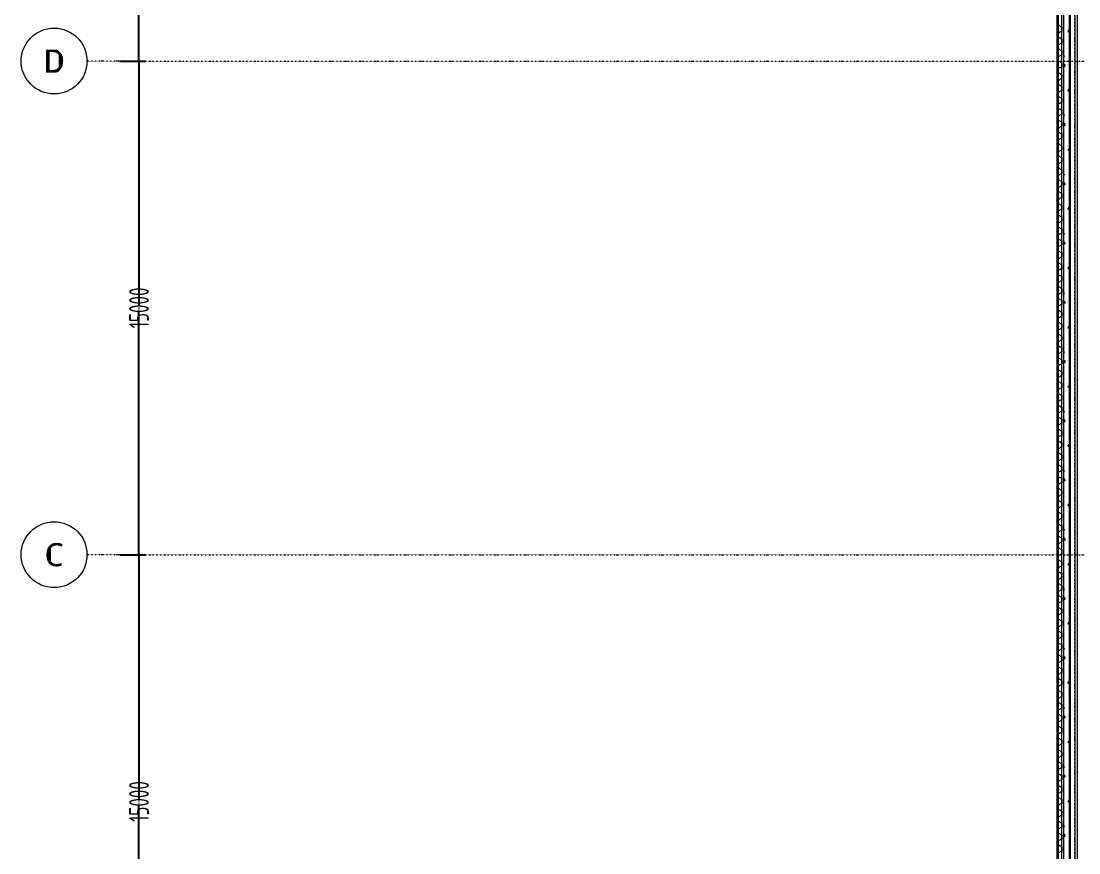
# Model space of a CAD drawing. Extents: x -32000 to 401936, y -48083 to 131250.
# Drawn here: x -32000 to 133, y 20940 to 46212 of the extents above; entities that cross this region are included whole.
import ezdxf
from ezdxf.enums import TextEntityAlignment as Align

# ---------------------------------------------------------------- set-up
doc = ezdxf.new("R2010")
doc.units = 0
doc.header["$LTSCALE"] = 10
for name, pattern in [('H12PL4$0$JJP_三點線', [0.9, 0.3, -0.15, 0, -0.15, 0, -0.15, 0, -0.15]), ('XFM7P40ICA$0$H12PL4$0$JJP_三點線', [0.9, 0.3, -0.15, 0, -0.15, 0, -0.15, 0, -0.15]), ('XFM7P40ICA$0$H12PL4$0$JJP_虛線(退縮線、投影線、地下室範圍、非屬本工程、圖面分區)', [0.45, 0.3, -0.15])]:
    doc.linetypes.add(name, pattern=pattern)
for name, color, linetype in [('H12PL4$0$A-DIM', 252, 'Continuous'), ('H12PL4$0$A-WALL-EX', 252, 'Continuous'), ('H12PL4$0$S-GRID', 252, 'Continuous'), ('H12PL4$0$S-SLAB-SHOW', 252, 'Continuous'), ('XFM7P40ICA$0$H12PL4$0$A-DIM', 252, 'Continuous'), ('XFM7P40ICA$0$H12PL4$0$A-WALL-EX', 252, 'Continuous'), ('XFM7P40ICA$0$H12PL4$0$Hattch', 252, 'Continuous'), ('XFM7P40ICA$0$H12PL4$0$L40_19_SUGATA2', 252, 'Continuous'), ('XFM7P40ICA$0$H12PL4$0$L40_19_SUGATA3', 252, 'Continuous'), ('XFM7P40ICA$0$H12PL4$0$S-GRID', 252, 'Continuous')]:
    doc.layers.add(name, color=color, linetype=linetype)
doc.styles.add('H12PL4$0$dim-txt', font='isocp.shx', dxfattribs={"width": 0.7, "bigfont": 'chineset.shx'})
doc.styles.add('H12PL4$0$Standard', font='', dxfattribs={"width": 0.8})
doc.styles.add('XFM7P40ICA$0$H12PL4$0$dim-txt', font='isocp.shx', dxfattribs={"width": 0.7, "bigfont": 'chineset.shx'})
doc.styles.add('XFM7P40ICA$0$H12PL4$0$Standard', font='isocp.shx', dxfattribs={"bigfont": 'chineset.shx'})
doc.styles.get('H12PL4$0$Standard').set_extended_font_data('Microsoft JhengHei')
doc.dimstyles.new('H12PL4$0$ARCH-dim-200MM', dxfattribs={"dimscale": 200, "dimtxt": 0.3, "dimasz": 0.1, "dimexe": 0.1, "dimexo": 0.1, "dimgap": 0.05, "dimtad": 1, "dimdec": 0, "dimlfac": 10, "dimrnd": 0.5, "dimdsep": 46, "dimtxsty": 'H12PL4$0$dim-txt', "dimblk": 'H12PL4$0$_Dot', "dimcen": 2, "dimclrd": 256, "dimclre": 256, "dimclrt": 256, "dimadec": 0, "dimazin": 0, "dimtfac": 1, "dimtix": 1, "dimtmove": 2, "dimatfit": 3, "dimldrblk": 'H12PL4$0$_OBLIQUE', "dimfxl": 1, "dimtvp": 1, "dimtolj": 1, "dimarcsym": 0})
doc.dimstyles.new('XFM7P40ICA$0$H12PL4$0$ARCH-dim-2000', dxfattribs={"dimscale": 2000, "dimtxt": 0.3, "dimasz": 0.1, "dimexe": 0.1, "dimexo": 0.1, "dimgap": 0.05, "dimtad": 1, "dimdec": 0, "dimrnd": 0.5, "dimdsep": 46, "dimtxsty": 'XFM7P40ICA$0$H12PL4$0$dim-txt', "dimblk": 'XFM7P40ICA$0$H12PL4$0$_Dot', "dimcen": 2, "dimclrd": 256, "dimclre": 256, "dimclrt": 256, "dimadec": 0, "dimazin": 0, "dimtfac": 1, "dimtix": 1, "dimtmove": 2, "dimatfit": 3, "dimldrblk": 'XFM7P40ICA$0$H12PL4$0$_OBLIQUE', "dimfxl": 1, "dimtvp": 1, "dimtolj": 1, "dimarcsym": 0})

# ---------------------------------------------------------------- blocks, each defined once
blk = doc.blocks.new('*D324')
at = {"layer": 'DEFPOINTS', "color": 0, "linetype": 'Continuous', "transparency": 16777216}
for p in [(-29000, 60000), (-29000, 45000), (-28420, 45000)]:
    blk.add_point(p, dxfattribs=at)
at = {"layer": 'XFM7P40ICA$0$H12PL4$0$A-DIM', "linetype": 'Continuous', "lineweight": -2, "transparency": 16777216}
for p, q in [((-28800, 60000), (-28220, 60000)), ((-28420, 59800), (-28420, 53230)), ((-28420, 45200), (-28420, 51770)), ((-28800, 45000), (-28220, 45000))]:
    blk.add_line(p, q, dxfattribs=at)
at = {"layer": 'XFM7P40ICA$0$H12PL4$0$A-DIM', "linetype": 'Continuous', "lineweight": 0, "transparency": 16777216, "insert": (-28420, 52500), "char_height": 600, "attachment_point": 5, "rotation": 90, "style": 'XFM7P40ICA$0$H12PL4$0$dim-txt'}
blk.add_mtext('\\A1;15000', dxfattribs=at)
blk = doc.blocks.new('XFM7P40ICA$0$H12PL4$0$_Dot')
blk = doc.blocks.new('XFM7P40ICA$0$H12PL4$0$_OBLIQUE')
at = {"color": 0, "linetype": 'ByBlock', "lineweight": -2}
blk.add_line((-0.5, -0.5), (0.5, 0.5), dxfattribs=at)
blk = doc.blocks.new('*D325')
at = {"layer": 'DEFPOINTS', "color": 0, "linetype": 'Continuous', "transparency": 16777216}
for p in [(-29000, 45000), (-29000, 30000), (-28420, 30000)]:
    blk.add_point(p, dxfattribs=at)
at = {"layer": 'XFM7P40ICA$0$H12PL4$0$A-DIM', "linetype": 'Continuous', "lineweight": -2, "transparency": 16777216}
for p, q in [((-28800, 45000), (-28220, 45000)), ((-28420, 44800), (-28420, 38230)), ((-28420, 30200), (-28420, 36770)), ((-28800, 30000), (-28220, 30000))]:
    blk.add_line(p, q, dxfattribs=at)
at = {"layer": 'XFM7P40ICA$0$H12PL4$0$A-DIM', "linetype": 'Continuous', "lineweight": 0, "transparency": 16777216, "insert": (-28420, 37500), "char_height": 600, "attachment_point": 5, "rotation": 90, "style": 'XFM7P40ICA$0$H12PL4$0$dim-txt'}
blk.add_mtext('\\A1;15000', dxfattribs=at)
blk = doc.blocks.new('*D326')
at = {"layer": 'DEFPOINTS', "color": 0, "linetype": 'Continuous', "transparency": 16777216}
for p in [(-29000, 30000), (-29000, 15000), (-28420, 15000)]:
    blk.add_point(p, dxfattribs=at)
at = {"layer": 'XFM7P40ICA$0$H12PL4$0$A-DIM', "linetype": 'Continuous', "lineweight": -2, "transparency": 16777216}
for p, q in [((-28800, 30000), (-28220, 30000)), ((-28420, 29800), (-28420, 23230)), ((-28420, 15200), (-28420, 21770)), ((-28800, 15000), (-28220, 15000))]:
    blk.add_line(p, q, dxfattribs=at)
at = {"layer": 'XFM7P40ICA$0$H12PL4$0$A-DIM', "linetype": 'Continuous', "lineweight": 0, "transparency": 16777216, "insert": (-28420, 22500), "char_height": 600, "attachment_point": 5, "rotation": 90, "style": 'XFM7P40ICA$0$H12PL4$0$dim-txt'}
blk.add_mtext('\\A1;15000', dxfattribs=at)
blk = doc.blocks.new('*D515')
at = {"layer": 'DEFPOINTS', "color": 0, "linetype": 'Continuous', "transparency": 16777216}
for p in [(-29000, 60000), (-29000, 45000), (-28420, 45000)]:
    blk.add_point(p, dxfattribs=at)
at = {"layer": 'H12PL4$0$A-DIM', "linetype": 'Continuous', "lineweight": -2, "transparency": 16777216}
for p, q in [((-28980, 60000), (-28400, 60000)), ((-28420, 59980), (-28420, 52588)), ((-28420, 45020), (-28420, 52412)), ((-28980, 45000), (-28400, 45000))]:
    blk.add_line(p, q, dxfattribs=at)
at = {"layer": 'H12PL4$0$A-DIM', "linetype": 'Continuous', "lineweight": 0, "transparency": 16777216, "insert": (-28420, 52500), "char_height": 60, "attachment_point": 5, "rotation": 90, "style": 'H12PL4$0$dim-txt'}
blk.add_mtext('\\A1;150000', dxfattribs=at)
blk = doc.blocks.new('H12PL4$0$_Dot')
blk = doc.blocks.new('H12PL4$0$_OBLIQUE')
at = {"color": 0, "linetype": 'ByBlock', "lineweight": -2}
blk.add_line((-0.5, -0.5), (0.5, 0.5), dxfattribs=at)
blk = doc.blocks.new('*D516')
at = {"layer": 'DEFPOINTS', "color": 0, "linetype": 'Continuous', "transparency": 16777216}
for p in [(-29000, 45000), (-29000, 30000), (-28420, 30000)]:
    blk.add_point(p, dxfattribs=at)
at = {"layer": 'H12PL4$0$A-DIM', "linetype": 'Continuous', "lineweight": -2, "transparency": 16777216}
for p, q in [((-28980, 45000), (-28400, 45000)), ((-28420, 44980), (-28420, 37588)), ((-28420, 30020), (-28420, 37412)), ((-28980, 30000), (-28400, 30000))]:
    blk.add_line(p, q, dxfattribs=at)
at = {"layer": 'H12PL4$0$A-DIM', "linetype": 'Continuous', "lineweight": 0, "transparency": 16777216, "insert": (-28420, 37500), "char_height": 60, "attachment_point": 5, "rotation": 90, "style": 'H12PL4$0$dim-txt'}
blk.add_mtext('\\A1;150000', dxfattribs=at)
blk = doc.blocks.new('*D517')
at = {"layer": 'DEFPOINTS', "color": 0, "linetype": 'Continuous', "transparency": 16777216}
for p in [(-29000, 30000), (-29000, 15000), (-28420, 15000)]:
    blk.add_point(p, dxfattribs=at)
at = {"layer": 'H12PL4$0$A-DIM', "linetype": 'Continuous', "lineweight": -2, "transparency": 16777216}
for p, q in [((-28980, 30000), (-28400, 30000)), ((-28420, 29980), (-28420, 22588)), ((-28420, 15020), (-28420, 22412)), ((-28980, 15000), (-28400, 15000))]:
    blk.add_line(p, q, dxfattribs=at)
at = {"layer": 'H12PL4$0$A-DIM', "linetype": 'Continuous', "lineweight": 0, "transparency": 16777216, "insert": (-28420, 22500), "char_height": 60, "attachment_point": 5, "rotation": 90, "style": 'H12PL4$0$dim-txt'}
blk.add_mtext('\\A1;150000', dxfattribs=at)
blk = doc.blocks.new('XFM7P40ICA$0$H12PL4')
at = {"layer": 'XFM7P40ICA$0$H12PL4$0$A-WALL-EX', "lineweight": 0}
blk.add_line((90, -2300), (90, 82649.8), dxfattribs=at)
at = {"layer": 'XFM7P40ICA$0$H12PL4$0$A-WALL-EX', "linetype": 'XFM7P40ICA$0$H12PL4$0$JJP_虛線(退縮線、投影線、地下室範圍、非屬本工程、圖面分區)', "lineweight": 0, "flags": 128}
for points in [[(-525, 83011), (-525, -2675)], [(-125, -2275), (-125, 82611.4)]]:
    blk.add_lwpolyline(points, dxfattribs=at)
at = {"layer": 'XFM7P40ICA$0$H12PL4$0$A-WALL-EX', "lineweight": 0, "flags": 128}
for points in [[(-500, 83000), (-500, -2650)], [(-380, -2530), (-380, 82880)], [(-330, 82830), (-330, -2480)], [(-150, -2300), (-150, 82650)], [(-150, 82649.8), (-150, -2300)]]:
    blk.add_lwpolyline(points, dxfattribs=at)
at = {"layer": 'XFM7P40ICA$0$H12PL4$0$Hattch', "lineweight": 0}
for p, q in [((-500, 46089.1), (-500, 46212.9)), ((-381.7, 46030), (-500, 46089.1)), ((-498.3, 46211.9), (-498.3, 46090.2)), ((-380, 46031), (-498.3, 46090.2)), ((-381.7, 46030), (-381.7, 45912.1)), ((-380, 46031), (-380, 45911)), ((-308.2, 46157.3), (-308.2, 46157.3)), ((-211.3, 45988.7), (-211.3, 45988.7)), ((-202.1, 45898.1), (-153.9, 45955.5)), ((-200.6, 46045), (-200.6, 46045)), ((-150, 45934.9), (-153.8, 45955.4)), ((-381.7, 45912.1), (-500, 45852.9)), ((-500, 45728.1), (-500, 45851.9)), ((-381.7, 45668.9), (-500, 45728.1)), ((-380, 45911), (-498.3, 45851.9)), ((-498.3, 45850.8), (-498.3, 45729.1)), ((-380, 45670), (-498.3, 45729.1)), ((-381.7, 45668.9), (-381.7, 45551)), ((-380, 45670), (-380, 45550)), ((-320.4, 45824.4), (-320.4, 45824.4)), ((-225.8, 45738.4), (-225.7, 45738.4)), ((-202.1, 45898.1), (-150, 45893.5)), ((-381.7, 45551), (-500, 45491.9)), ((-500, 45367.1), (-500, 45490.8)), ((-381.7, 45307.9), (-500, 45367.1)), ((-380, 45550), (-498.3, 45490.8)), ((-498.3, 45489.8), (-498.3, 45368.1)), ((-380, 45308.9), (-498.3, 45368.1)), ((-381.7, 45307.9), (-381.7, 45190)), ((-380, 45308.9), (-380, 45188.9)), ((-238.5, 45377), (-238.5, 45377)), ((-173, 45319.1), (-173, 45319.1)), ((-381.7, 45190), (-500, 45130.8)), ((-500, 45006), (-500, 45129.8)), ((-381.7, 44946.9), (-500, 45006)), ((-380, 45188.9), (-498.3, 45129.8)), ((-498.3, 45128.7), (-498.3, 45007.1)), ((-380, 44947.9), (-498.3, 45007.1)), ((-330, 45159), (-298.4, 45171.1)), ((-330, 45118.3), (-318.7, 45110.7)), ((-318.7, 45110.6), (-298.4, 45171)), ((-271.3, 45137.5), (-271.3, 45137.5)), ((-381.7, 44828.9), (-500, 44769.8)), ((-500, 44645), (-500, 44768.7)), ((-380, 44827.9), (-498.3, 44768.7)), ((-498.3, 44767.7), (-498.3, 44646)), ((-381.7, 44946.9), (-381.7, 44828.9)), ((-380, 44947.9), (-380, 44827.9)), ((-330, 44863.2), (-292.6, 44907.7)), ((-330, 44849.3), (-281, 44845)), ((-296.1, 44690.2), (-296, 44690.2)), ((-281, 44844.9), (-292.5, 44907.6)), ((-216.7, 44890.3), (-216.7, 44890.3)), ((-170.1, 44785.3), (-170, 44785.3)), ((-381.7, 44585.8), (-500, 44645)), ((-381.7, 44467.9), (-500, 44408.7)), ((-500, 44284), (-500, 44407.7)), ((-380, 44586.9), (-498.3, 44646)), ((-380, 44466.9), (-498.3, 44407.7)), ((-498.3, 44406.7), (-498.3, 44285)), ((-381.7, 44585.8), (-381.7, 44467.9)), ((-380, 44586.9), (-380, 44466.9)), ((-308.2, 44357.3), (-308.2, 44357.3)), ((-381.7, 44224.8), (-500, 44284)), ((-381.7, 44106.9), (-500, 44047.7)), ((-500, 43922.9), (-500, 44046.7)), ((-380, 44225.8), (-498.3, 44285)), ((-380, 44105.8), (-498.3, 44046.7)), ((-498.3, 44045.6), (-498.3, 43924)), ((-381.7, 44224.8), (-381.7, 44106.9)), ((-380, 44225.8), (-380, 44105.8)), ((-320.4, 44024.4), (-320.4, 44024.4)), ((-211.3, 44188.7), (-211.3, 44188.7)), ((-202.1, 44098.1), (-153.9, 44155.5)), ((-202.1, 44098.1), (-150, 44093.5)), ((-200.6, 44245), (-200.6, 44245)), ((-150, 44134.9), (-153.8, 44155.4)), ((-381.7, 43863.8), (-500, 43922.9)), ((-381.7, 43745.8), (-500, 43686.7)), ((-380, 43864.8), (-498.3, 43924)), ((-380, 43744.8), (-498.3, 43685.6)), ((-381.7, 43863.8), (-381.7, 43745.8)), ((-380, 43864.8), (-380, 43744.8)), ((-225.8, 43938.4), (-225.7, 43938.4)), ((-500, 43561.9), (-500, 43685.6)), ((-381.7, 43502.7), (-500, 43561.9)), ((-381.7, 43384.8), (-500, 43325.6)), ((-498.3, 43684.6), (-498.3, 43562.9)), ((-380, 43503.8), (-498.3, 43562.9)), ((-380, 43383.8), (-498.3, 43324.6)), ((-381.7, 43502.7), (-381.7, 43384.8)), ((-380, 43503.8), (-380, 43383.8)), ((-238.5, 43577), (-238.5, 43577)), ((-173, 43519.1), (-173, 43519.1)), ((-500, 43200.8), (-500, 43324.6)), ((-381.7, 43141.7), (-500, 43200.8)), ((-498.3, 43323.6), (-498.3, 43201.9)), ((-380, 43142.7), (-498.3, 43201.9)), ((-381.7, 43141.7), (-381.7, 43023.8)), ((-380, 43142.7), (-380, 43022.7)), ((-330, 43359), (-298.4, 43371.1)), ((-330, 43318.3), (-318.7, 43310.7)), ((-330, 43063.2), (-292.6, 43107.7)), ((-318.7, 43310.6), (-298.4, 43371)), ((-281, 43044.9), (-292.5, 43107.6)), ((-271.3, 43337.5), (-271.3, 43337.5)), ((-216.7, 43090.3), (-216.7, 43090.3)), ((-381.7, 43023.8), (-500, 42964.6)), ((-500, 42839.8), (-500, 42963.6)), ((-381.7, 42780.6), (-500, 42839.8)), ((-380, 43022.7), (-498.3, 42963.6)), ((-498.3, 42962.5), (-498.3, 42840.8)), ((-380, 42781.7), (-498.3, 42840.8)), ((-381.7, 42780.6), (-381.7, 42662.7)), ((-380, 42781.7), (-380, 42661.7)), ((-330, 43049.3), (-281, 43045)), ((-296.1, 42890.2), (-296, 42890.2)), ((-170.1, 42985.3), (-170, 42985.3)), ((-381.7, 42662.7), (-500, 42603.6)), ((-500, 42478.8), (-500, 42602.5)), ((-381.7, 42419.6), (-500, 42478.8)), ((-380, 42661.7), (-498.3, 42602.5)), ((-498.3, 42601.5), (-498.3, 42479.8)), ((-380, 42420.6), (-498.3, 42479.8)), ((-381.7, 42419.6), (-381.7, 42301.7)), ((-380, 42420.6), (-380, 42300.6)), ((-308.2, 42557.3), (-308.2, 42557.3)), ((-200.6, 42445), (-200.6, 42445)), ((-381.7, 42301.7), (-500, 42242.5)), ((-500, 42117.7), (-500, 42241.5)), ((-381.7, 42058.6), (-500, 42117.7)), ((-380, 42300.6), (-498.3, 42241.5)), ((-498.3, 42240.4), (-498.3, 42118.8)), ((-380, 42059.6), (-498.3, 42118.8)), ((-320.4, 42224.4), (-320.4, 42224.4)), ((-225.8, 42138.4), (-225.7, 42138.4)), ((-211.3, 42388.7), (-211.3, 42388.7)), ((-202.1, 42298.1), (-153.9, 42355.5)), ((-202.1, 42298.1), (-150, 42293.5)), ((-150, 42334.9), (-153.8, 42355.4)), ((-381.7, 41940.6), (-500, 41881.5)), ((-500, 41756.7), (-500, 41880.4)), ((-380, 41939.6), (-498.3, 41880.4)), ((-498.3, 41879.4), (-498.3, 41757.7)), ((-381.7, 42058.6), (-381.7, 41940.6)), ((-380, 42059.6), (-380, 41939.6)), ((-238.5, 41777), (-238.5, 41777)), ((-381.7, 41697.5), (-500, 41756.7)), ((-381.7, 41579.6), (-500, 41520.4)), ((-500, 41395.6), (-500, 41519.4)), ((-380, 41698.6), (-498.3, 41757.7)), ((-380, 41578.6), (-498.3, 41519.4)), ((-498.3, 41518.4), (-498.3, 41396.7)), ((-381.7, 41697.5), (-381.7, 41579.6)), ((-380, 41698.6), (-380, 41578.6)), ((-330, 41559), (-298.4, 41571.1)), ((-330, 41518.3), (-318.7, 41510.7)), ((-318.7, 41510.6), (-298.4, 41571)), ((-271.3, 41537.5), (-271.3, 41537.5)), ((-173, 41719.1), (-173, 41719.1)), ((-381.7, 41336.5), (-500, 41395.6)), ((-381.7, 41218.6), (-500, 41159.4)), ((-500, 41034.6), (-500, 41158.4)), ((-380, 41337.5), (-498.3, 41396.7)), ((-380, 41217.5), (-498.3, 41158.4)), ((-498.3, 41157.3), (-498.3, 41035.6)), ((-381.7, 41336.5), (-381.7, 41218.6)), ((-380, 41337.5), (-380, 41217.5)), ((-330, 41263.2), (-292.6, 41307.7)), ((-330, 41249.3), (-281, 41245)), ((-281, 41244.9), (-292.5, 41307.6)), ((-216.7, 41290.3), (-216.7, 41290.3)), ((-170.1, 41185.3), (-170, 41185.3)), ((-381.7, 40975.4), (-500, 41034.6)), ((-381.7, 40857.5), (-500, 40798.4)), ((-380, 40976.5), (-498.3, 41035.6)), ((-380, 40856.5), (-498.3, 40797.3)), ((-381.7, 40975.4), (-381.7, 40857.5)), ((-380, 40976.5), (-380, 40856.5)), ((-296.1, 41090.2), (-296, 41090.2)), ((-500, 40673.6), (-500, 40797.3)), ((-381.7, 40614.4), (-500, 40673.6)), ((-381.7, 40496.5), (-500, 40437.3)), ((-498.3, 40796.3), (-498.3, 40674.6)), ((-380, 40615.4), (-498.3, 40674.6)), ((-380, 40495.4), (-498.3, 40436.3)), ((-381.7, 40614.4), (-381.7, 40496.5)), ((-380, 40615.4), (-380, 40495.4)), ((-308.2, 40757.3), (-308.2, 40757.3)), ((-211.3, 40588.7), (-211.3, 40588.7)), ((-202.1, 40498.1), (-153.9, 40555.5)), ((-202.1, 40498.1), (-150, 40493.5)), ((-200.6, 40645), (-200.6, 40645)), ((-150, 40534.9), (-153.8, 40555.4)), ((-500, 40312.5), (-500, 40436.3)), ((-381.7, 40253.4), (-500, 40312.5)), ((-498.3, 40435.3), (-498.3, 40313.6)), ((-380, 40254.4), (-498.3, 40313.6)), ((-381.7, 40253.4), (-381.7, 40135.4)), ((-380, 40254.4), (-380, 40134.4)), ((-320.4, 40424.4), (-320.4, 40424.4)), ((-225.8, 40338.4), (-225.7, 40338.4)), ((-381.7, 40135.4), (-500, 40076.3)), ((-500, 39951.5), (-500, 40075.3)), ((-381.7, 39892.3), (-500, 39951.5)), ((-380, 40134.4), (-498.3, 40075.3)), ((-498.3, 40074.2), (-498.3, 39952.5)), ((-380, 39893.4), (-498.3, 39952.5)), ((-381.7, 39892.3), (-381.7, 39774.4)), ((-380, 39893.4), (-380, 39773.4)), ((-238.5, 39977), (-238.5, 39977)), ((-173, 39919.1), (-173, 39919.1)), ((-381.7, 39774.4), (-500, 39715.3)), ((-500, 39590.5), (-500, 39714.2)), ((-381.7, 39531.3), (-500, 39590.5)), ((-380, 39773.4), (-498.3, 39714.2)), ((-498.3, 39713.2), (-498.3, 39591.5)), ((-380, 39532.3), (-498.3, 39591.5)), ((-381.7, 39531.3), (-381.7, 39413.4)), ((-380, 39532.3), (-380, 39412.3)), ((-330, 39759), (-298.4, 39771.1)), ((-330, 39718.3), (-318.7, 39710.7)), ((-318.7, 39710.6), (-298.4, 39771)), ((-271.3, 39737.5), (-271.3, 39737.5)), ((-381.7, 39413.4), (-500, 39354.2)), ((-500, 39229.4), (-500, 39353.2)), ((-381.7, 39170.3), (-500, 39229.4)), ((-380, 39412.3), (-498.3, 39353.2)), ((-498.3, 39352.1), (-498.3, 39230.5)), ((-380, 39171.3), (-498.3, 39230.5)), ((-330, 39463.2), (-292.6, 39507.7)), ((-330, 39449.3), (-281, 39445)), ((-296.1, 39290.2), (-296, 39290.2)), ((-281, 39444.9), (-292.5, 39507.6)), ((-216.7, 39490.3), (-216.7, 39490.3)), ((-170.1, 39385.3), (-170, 39385.3)), ((-381.7, 39052.3), (-500, 38993.2)), ((-500, 38868.4), (-500, 38992.1)), ((-380, 39051.3), (-498.3, 38992.1)), ((-498.3, 38991.1), (-498.3, 38869.4)), ((-381.7, 39170.3), (-381.7, 39052.3)), ((-380, 39171.3), (-380, 39051.3)), ((-308.2, 38957.3), (-308.2, 38957.3)), ((-381.7, 38809.2), (-500, 38868.4)), ((-381.7, 38691.3), (-500, 38632.1)), ((-500, 38507.3), (-500, 38631.1)), ((-380, 38810.3), (-498.3, 38869.4)), ((-380, 38690.3), (-498.3, 38631.1)), ((-498.3, 38630.1), (-498.3, 38508.4)), ((-381.7, 38809.2), (-381.7, 38691.3)), ((-380, 38810.3), (-380, 38690.3)), ((-320.4, 38624.4), (-320.4, 38624.4)), ((-211.3, 38788.7), (-211.3, 38788.7)), ((-202.1, 38698.1), (-153.9, 38755.5)), ((-202.1, 38698.1), (-150, 38693.5)), ((-200.6, 38845), (-200.6, 38845)), ((-150, 38734.9), (-153.8, 38755.4)), ((-381.7, 38448.2), (-500, 38507.3)), ((-381.7, 38330.3), (-500, 38271.1)), ((-500, 38146.3), (-500, 38270.1)), ((-380, 38449.2), (-498.3, 38508.4)), ((-380, 38329.2), (-498.3, 38270.1)), ((-498.3, 38269), (-498.3, 38147.3)), ((-381.7, 38448.2), (-381.7, 38330.3)), ((-380, 38449.2), (-380, 38329.2)), ((-225.8, 38538.4), (-225.7, 38538.4)), ((-381.7, 38087.1), (-500, 38146.3)), ((-381.7, 37969.2), (-500, 37910.1)), ((-380, 38088.2), (-498.3, 38147.3)), ((-380, 37968.2), (-498.3, 37909)), ((-381.7, 38087.1), (-381.7, 37969.2)), ((-380, 38088.2), (-380, 37968.2)), ((-330, 37959), (-298.4, 37971.1)), ((-330, 37918.3), (-318.7, 37910.7)), ((-318.7, 37910.6), (-298.4, 37971)), ((-271.3, 37937.5), (-271.3, 37937.5)), ((-238.5, 38177), (-238.5, 38177)), ((-173, 38119.1), (-173, 38119.1)), ((-500, 37785.3), (-500, 37909)), ((-381.7, 37726.1), (-500, 37785.3)), ((-381.7, 37608.2), (-500, 37549)), ((-498.3, 37908), (-498.3, 37786.3)), ((-380, 37727.1), (-498.3, 37786.3)), ((-380, 37607.1), (-498.3, 37548)), ((-381.7, 37726.1), (-381.7, 37608.2)), ((-380, 37727.1), (-380, 37607.1)), ((-330, 37663.2), (-292.6, 37707.7)), ((-330, 37649.3), (-281, 37645)), ((-281, 37644.9), (-292.5, 37707.6)), ((-216.7, 37690.3), (-216.7, 37690.3)), ((-500, 37424.2), (-500, 37548)), ((-381.7, 37365.1), (-500, 37424.2)), ((-498.3, 37546.9), (-498.3, 37425.3)), ((-380, 37366.1), (-498.3, 37425.3)), ((-381.7, 37365.1), (-381.7, 37247.1)), ((-380, 37366.1), (-380, 37246.1)), ((-296.1, 37490.2), (-296, 37490.2)), ((-170.1, 37585.3), (-170, 37585.3)), ((-381.7, 37247.1), (-500, 37188)), ((-500, 37063.2), (-500, 37186.9)), ((-381.7, 37004), (-500, 37063.2)), ((-380, 37246.1), (-498.3, 37186.9)), ((-498.3, 37185.9), (-498.3, 37064.2)), ((-380, 37005.1), (-498.3, 37064.2)), ((-381.7, 37004), (-381.7, 36886.1)), ((-380, 37005.1), (-380, 36885.1)), ((-308.2, 37157.3), (-308.2, 37157.3)), ((-211.3, 36988.7), (-211.3, 36988.7)), ((-202.1, 36898.1), (-153.9, 36955.5)), ((-200.6, 37045), (-200.6, 37045)), ((-150, 36934.9), (-153.8, 36955.4)), ((-381.7, 36886.1), (-500, 36826.9)), ((-500, 36702.1), (-500, 36825.9)), ((-381.7, 36643), (-500, 36702.1)), ((-380, 36885.1), (-498.3, 36825.9)), ((-498.3, 36824.9), (-498.3, 36703.2)), ((-380, 36644), (-498.3, 36703.2)), ((-381.7, 36643), (-381.7, 36525.1)), ((-380, 36644), (-380, 36524)), ((-320.4, 36824.4), (-320.4, 36824.4)), ((-225.8, 36738.4), (-225.7, 36738.4)), ((-202.1, 36898.1), (-150, 36893.5)), ((-381.7, 36525.1), (-500, 36465.9)), ((-500, 36341.1), (-500, 36464.9)), ((-381.7, 36282), (-500, 36341.1)), ((-380, 36524), (-498.3, 36464.9)), ((-498.3, 36463.8), (-498.3, 36342.1)), ((-380, 36283), (-498.3, 36342.1)), ((-238.5, 36377), (-238.5, 36377)), ((-173, 36319.1), (-173, 36319.1)), ((-381.7, 36164), (-500, 36104.9)), ((-500, 35980.1), (-500, 36103.8)), ((-380, 36163), (-498.3, 36103.8)), ((-498.3, 36102.8), (-498.3, 35981.1)), ((-381.7, 36282), (-381.7, 36164)), ((-380, 36283), (-380, 36163)), ((-330, 36159), (-298.4, 36171.1)), ((-330, 36118.3), (-318.7, 36110.7)), ((-318.7, 36110.6), (-298.4, 36171)), ((-271.3, 36137.5), (-271.3, 36137.5)), ((-381.7, 35920.9), (-500, 35980.1)), ((-381.7, 35803), (-500, 35743.8)), ((-500, 35619), (-500, 35742.8)), ((-380, 35922), (-498.3, 35981.1)), ((-380, 35802), (-498.3, 35742.8)), ((-498.3, 35741.8), (-498.3, 35620.1)), ((-381.7, 35920.9), (-381.7, 35803)), ((-380, 35922), (-380, 35802)), ((-330, 35863.2), (-292.6, 35907.7)), ((-330, 35849.3), (-281, 35845)), ((-296.1, 35690.2), (-296, 35690.2)), ((-281, 35844.9), (-292.5, 35907.6)), ((-216.7, 35890.3), (-216.7, 35890.3)), ((-170.1, 35785.3), (-170, 35785.3)), ((-381.7, 35559.9), (-500, 35619)), ((-381.7, 35442), (-500, 35382.8)), ((-500, 35258), (-500, 35381.8)), ((-380, 35560.9), (-498.3, 35620.1)), ((-380, 35440.9), (-498.3, 35381.8)), ((-498.3, 35380.7), (-498.3, 35259)), ((-381.7, 35559.9), (-381.7, 35442)), ((-380, 35560.9), (-380, 35440.9)), ((-308.2, 35357.3), (-308.2, 35357.3)), ((-381.7, 35198.8), (-500, 35258)), ((-381.7, 35080.9), (-500, 35021.8)), ((-380, 35199.9), (-498.3, 35259)), ((-380, 35079.9), (-498.3, 35020.7)), ((-381.7, 35198.8), (-381.7, 35080.9)), ((-380, 35199.9), (-380, 35079.9)), ((-211.3, 35188.7), (-211.3, 35188.7)), ((-202.1, 35098.1), (-153.9, 35155.5)), ((-202.1, 35098.1), (-150, 35093.5)), ((-200.6, 35245), (-200.6, 35245)), ((-150, 35134.9), (-153.8, 35155.4)), ((-500, 34897), (-500, 35020.7)), ((-381.7, 34837.8), (-500, 34897)), ((-381.7, 34719.9), (-500, 34660.7)), ((-498.3, 35019.7), (-498.3, 34898)), ((-380, 34838.8), (-498.3, 34898)), ((-380, 34718.8), (-498.3, 34659.7)), ((-381.7, 34837.8), (-381.7, 34719.9)), ((-380, 34838.8), (-380, 34718.8)), ((-320.4, 35024.4), (-320.4, 35024.4)), ((-225.8, 34938.4), (-225.7, 34938.4)), ((-500, 34535.9), (-500, 34659.7)), ((-381.7, 34476.8), (-500, 34535.9)), ((-498.3, 34658.6), (-498.3, 34537)), ((-380, 34477.8), (-498.3, 34537)), ((-381.7, 34476.8), (-381.7, 34358.8)), ((-380, 34477.8), (-380, 34357.8)), ((-238.5, 34577), (-238.5, 34577)), ((-173, 34519.1), (-173, 34519.1)), ((-381.7, 34358.8), (-500, 34299.7)), ((-500, 34174.9), (-500, 34298.6)), ((-381.7, 34115.7), (-500, 34174.9)), ((-380, 34357.8), (-498.3, 34298.6)), ((-498.3, 34297.6), (-498.3, 34175.9)), ((-380, 34116.8), (-498.3, 34175.9)), ((-381.7, 34115.7), (-381.7, 33997.8)), ((-380, 34116.8), (-380, 33996.8)), ((-330, 34359), (-298.4, 34371.1)), ((-330, 34318.3), (-318.7, 34310.7)), ((-330, 34063.2), (-292.6, 34107.7)), ((-318.7, 34310.6), (-298.4, 34371)), ((-281, 34044.9), (-292.5, 34107.6)), ((-271.3, 34337.5), (-271.3, 34337.5)), ((-216.7, 34090.3), (-216.7, 34090.3)), ((-381.7, 33997.8), (-500, 33938.6)), ((-500, 33813.8), (-500, 33937.6)), ((-381.7, 33754.7), (-500, 33813.8)), ((-380, 33996.8), (-498.3, 33937.6)), ((-498.3, 33936.6), (-498.3, 33814.9)), ((-380, 33755.7), (-498.3, 33814.9)), ((-381.7, 33754.7), (-381.7, 33636.8)), ((-380, 33755.7), (-380, 33635.7)), ((-330, 34049.3), (-281, 34045)), ((-296.1, 33890.2), (-296, 33890.2)), ((-170.1, 33985.3), (-170, 33985.3)), ((-381.7, 33636.8), (-500, 33577.6)), ((-500, 33452.8), (-500, 33576.6)), ((-381.7, 33393.6), (-500, 33452.8)), ((-380, 33635.7), (-498.3, 33576.6)), ((-498.3, 33575.5), (-498.3, 33453.8)), ((-380, 33394.7), (-498.3, 33453.8)), ((-308.2, 33557.3), (-308.2, 33557.3)), ((-200.6, 33445), (-200.6, 33445)), ((-381.7, 33275.7), (-500, 33216.6)), ((-500, 33091.8), (-500, 33215.5)), ((-380, 33274.7), (-498.3, 33215.5)), ((-498.3, 33214.5), (-498.3, 33092.8)), ((-381.7, 33393.6), (-381.7, 33275.7)), ((-380, 33394.7), (-380, 33274.7)), ((-320.4, 33224.4), (-320.4, 33224.4)), ((-225.8, 33138.4), (-225.7, 33138.4)), ((-211.3, 33388.7), (-211.3, 33388.7)), ((-202.1, 33298.1), (-153.9, 33355.5)), ((-202.1, 33298.1), (-150, 33293.5)), ((-150, 33334.9), (-153.8, 33355.4)), ((-381.7, 33032.6), (-500, 33091.8)), ((-381.7, 32914.7), (-500, 32855.5)), ((-500, 32730.7), (-500, 32854.5)), ((-380, 33033.6), (-498.3, 33092.8)), ((-380, 32913.6), (-498.3, 32854.5)), ((-498.3, 32853.4), (-498.3, 32731.8)), ((-381.7, 33032.6), (-381.7, 32914.7)), ((-380, 33033.6), (-380, 32913.6)), ((-238.5, 32777), (-238.5, 32777)), ((-381.7, 32671.6), (-500, 32730.7)), ((-381.7, 32553.6), (-500, 32494.5)), ((-500, 32369.7), (-500, 32493.4)), ((-380, 32672.6), (-498.3, 32731.8)), ((-380, 32552.6), (-498.3, 32493.4)), ((-498.3, 32492.4), (-498.3, 32370.7)), ((-381.7, 32671.6), (-381.7, 32553.6)), ((-380, 32672.6), (-380, 32552.6)), ((-330, 32559), (-298.4, 32571.1)), ((-330, 32518.3), (-318.7, 32510.7)), ((-318.7, 32510.6), (-298.4, 32571)), ((-271.3, 32537.5), (-271.3, 32537.5)), ((-173, 32719.1), (-173, 32719.1)), ((-381.7, 32310.5), (-500, 32369.7)), ((-381.7, 32192.6), (-500, 32133.4)), ((-380, 32311.6), (-498.3, 32370.7)), ((-380, 32191.6), (-498.3, 32132.4)), ((-381.7, 32310.5), (-381.7, 32192.6)), ((-380, 32311.6), (-380, 32191.6)), ((-330, 32263.2), (-292.6, 32307.7)), ((-330, 32249.3), (-281, 32245)), ((-281, 32244.9), (-292.5, 32307.6)), ((-216.7, 32290.3), (-216.7, 32290.3)), ((-170.1, 32185.3), (-170, 32185.3)), ((-500, 32008.7), (-500, 32132.4)), ((-381.7, 31949.5), (-500, 32008.7)), ((-381.7, 31831.6), (-500, 31772.4)), ((-498.3, 32131.4), (-498.3, 32009.7)), ((-380, 31950.5), (-498.3, 32009.7)), ((-380, 31830.5), (-498.3, 31771.4)), ((-381.7, 31949.5), (-381.7, 31831.6)), ((-380, 31950.5), (-380, 31830.5)), ((-296.1, 32090.2), (-296, 32090.2)), ((-500, 31647.6), (-500, 31771.4)), ((-381.7, 31588.5), (-500, 31647.6)), ((-498.3, 31770.3), (-498.3, 31648.7)), ((-380, 31589.5), (-498.3, 31648.7)), ((-381.7, 31588.5), (-381.7, 31470.5)), ((-380, 31589.5), (-380, 31469.5)), ((-308.2, 31757.3), (-308.2, 31757.3)), ((-211.3, 31588.7), (-211.3, 31588.7)), ((-202.1, 31498.1), (-153.9, 31555.5)), ((-202.1, 31498.1), (-150, 31493.5)), ((-200.6, 31645), (-200.6, 31645)), ((-150, 31534.9), (-153.8, 31555.4)), ((-381.7, 31470.5), (-500, 31411.4)), ((-500, 31286.6), (-500, 31410.3)), ((-381.7, 31227.4), (-500, 31286.6)), ((-380, 31469.5), (-498.3, 31410.3)), ((-498.3, 31409.3), (-498.3, 31287.6)), ((-380, 31228.5), (-498.3, 31287.6)), ((-381.7, 31227.4), (-381.7, 31109.5)), ((-380, 31228.5), (-380, 31108.5)), ((-320.4, 31424.4), (-320.4, 31424.4)), ((-225.8, 31338.4), (-225.7, 31338.4)), ((-381.7, 31109.5), (-500, 31050.3)), ((-500, 30925.5), (-500, 31049.3)), ((-381.7, 30866.4), (-500, 30925.5)), ((-380, 31108.5), (-498.3, 31049.3)), ((-498.3, 31048.3), (-498.3, 30926.6)), ((-380, 30867.4), (-498.3, 30926.6)), ((-381.7, 30866.4), (-381.7, 30748.5)), ((-380, 30867.4), (-380, 30747.4)), ((-238.5, 30977), (-238.5, 30977)), ((-173, 30919.1), (-173, 30919.1)), ((-381.7, 30748.5), (-500, 30689.3)), ((-500, 30564.5), (-500, 30688.3)), ((-381.7, 30505.3), (-500, 30564.5)), ((-380, 30747.4), (-498.3, 30688.3)), ((-498.3, 30687.2), (-498.3, 30565.5)), ((-380, 30506.4), (-498.3, 30565.5)), ((-330, 30759), (-298.4, 30771.1)), ((-330, 30718.3), (-318.7, 30710.7)), ((-318.7, 30710.6), (-298.4, 30771)), ((-271.3, 30737.5), (-271.3, 30737.5)), ((-381.7, 30387.4), (-500, 30328.3)), ((-500, 30203.5), (-500, 30327.2)), ((-380, 30386.4), (-498.3, 30327.2)), ((-498.3, 30326.2), (-498.3, 30204.5)), ((-381.7, 30505.3), (-381.7, 30387.4)), ((-380, 30506.4), (-380, 30386.4)), ((-330, 30463.2), (-292.6, 30507.7)), ((-330, 30449.3), (-281, 30445)), ((-296.1, 30290.2), (-296, 30290.2)), ((-281, 30444.9), (-292.5, 30507.6)), ((-216.7, 30490.3), (-216.7, 30490.3)), ((-170.1, 30385.3), (-170, 30385.3)), ((-381.7, 30144.3), (-500, 30203.5)), ((-381.7, 30026.4), (-500, 29967.2)), ((-500, 29842.4), (-500, 29966.2)), ((-380, 30145.3), (-498.3, 30204.5)), ((-380, 30025.3), (-498.3, 29966.2)), ((-498.3, 29965.1), (-498.3, 29843.5)), ((-381.7, 30144.3), (-381.7, 30026.4)), ((-380, 30145.3), (-380, 30025.3)), ((-308.2, 29957.3), (-308.2, 29957.3)), ((-381.7, 29783.3), (-500, 29842.4)), ((-381.7, 29665.3), (-500, 29606.2)), ((-500, 29481.4), (-500, 29605.1)), ((-380, 29784.3), (-498.3, 29843.5)), ((-380, 29664.3), (-498.3, 29605.1)), ((-498.3, 29604.1), (-498.3, 29482.4)), ((-381.7, 29783.3), (-381.7, 29665.3)), ((-380, 29784.3), (-380, 29664.3)), ((-320.4, 29624.4), (-320.4, 29624.4)), ((-211.3, 29788.7), (-211.3, 29788.7)), ((-202.1, 29698.1), (-153.9, 29755.5)), ((-202.1, 29698.1), (-150, 29693.5)), ((-200.6, 29845), (-200.6, 29845)), ((-150, 29734.9), (-153.8, 29755.4)), ((-381.7, 29422.2), (-500, 29481.4)), ((-381.7, 29304.3), (-500, 29245.1)), ((-500, 29120.3), (-500, 29244.1)), ((-380, 29423.3), (-498.3, 29482.4)), ((-380, 29303.3), (-498.3, 29244.1)), ((-498.3, 29243.1), (-498.3, 29121.4)), ((-381.7, 29422.2), (-381.7, 29304.3)), ((-380, 29423.3), (-380, 29303.3)), ((-225.8, 29538.4), (-225.7, 29538.4)), ((-381.7, 29061.2), (-500, 29120.3)), ((-381.7, 28943.3), (-500, 28884.1)), ((-380, 29062.2), (-498.3, 29121.4)), ((-380, 28942.2), (-498.3, 28883.1)), ((-381.7, 29061.2), (-381.7, 28943.3)), ((-380, 29062.2), (-380, 28942.2)), ((-330, 28959), (-298.4, 28971.1)), ((-318.7, 28910.6), (-298.4, 28971)), ((-271.3, 28937.5), (-271.3, 28937.5)), ((-238.5, 29177), (-238.5, 29177)), ((-173, 29119.1), (-173, 29119.1)), ((-500, 28759.3), (-500, 28883.1)), ((-381.7, 28700.1), (-500, 28759.3)), ((-498.3, 28882), (-498.3, 28760.3)), ((-380, 28701.2), (-498.3, 28760.3)), ((-381.7, 28700.1), (-381.7, 28582.2)), ((-380, 28701.2), (-380, 28581.2)), ((-330, 28918.3), (-318.7, 28910.7)), ((-330, 28663.2), (-292.6, 28707.7)), ((-330, 28649.3), (-281, 28645)), ((-281, 28644.9), (-292.5, 28707.6)), ((-216.7, 28690.3), (-216.7, 28690.3)), ((-381.7, 28582.2), (-500, 28523.1)), ((-500, 28398.3), (-500, 28522)), ((-381.7, 28339.1), (-500, 28398.3)), ((-380, 28581.2), (-498.3, 28522)), ((-498.3, 28521), (-498.3, 28399.3)), ((-380, 28340.1), (-498.3, 28399.3)), ((-381.7, 28339.1), (-381.7, 28221.2)), ((-380, 28340.1), (-380, 28220.1)), ((-296.1, 28490.2), (-296, 28490.2)), ((-170.1, 28585.3), (-170, 28585.3)), ((-381.7, 28221.2), (-500, 28162)), ((-500, 28037.2), (-500, 28161)), ((-381.7, 27978.1), (-500, 28037.2)), ((-380, 28220.1), (-498.3, 28161)), ((-498.3, 28159.9), (-498.3, 28038.3)), ((-380, 27979.1), (-498.3, 28038.3)), ((-381.7, 27978.1), (-381.7, 27860.1)), ((-380, 27979.1), (-380, 27859.1)), ((-308.2, 28157.3), (-308.2, 28157.3)), ((-211.3, 27988.7), (-211.3, 27988.7)), ((-202.1, 27898.1), (-153.9, 27955.5)), ((-200.6, 28045), (-200.6, 28045)), ((-150, 27934.9), (-153.8, 27955.4)), ((-381.7, 27860.1), (-500, 27801)), ((-500, 27676.2), (-500, 27799.9)), ((-381.7, 27617), (-500, 27676.2)), ((-380, 27859.1), (-498.3, 27799.9)), ((-498.3, 27798.9), (-498.3, 27677.2)), ((-380, 27618.1), (-498.3, 27677.2)), ((-320.4, 27824.4), (-320.4, 27824.4)), ((-225.8, 27738.4), (-225.7, 27738.4)), ((-202.1, 27898.1), (-150, 27893.5)), ((-381.7, 27499.1), (-500, 27439.9)), ((-500, 27315.2), (-500, 27438.9)), ((-381.7, 27256), (-500, 27315.2)), ((-380, 27498.1), (-498.3, 27438.9)), ((-498.3, 27437.9), (-498.3, 27316.2)), ((-380, 27257), (-498.3, 27316.2)), ((-381.7, 27617), (-381.7, 27499.1)), ((-380, 27618.1), (-380, 27498.1)), ((-238.5, 27377), (-238.5, 27377)), ((-173, 27319.1), (-173, 27319.1)), ((-381.7, 27138.1), (-500, 27078.9)), ((-500, 26954.1), (-500, 27077.9)), ((-380, 27137), (-498.3, 27077.9)), ((-498.3, 27076.8), (-498.3, 26955.2)), ((-381.7, 27256), (-381.7, 27138.1)), ((-380, 27257), (-380, 27137)), ((-330, 27159), (-298.4, 27171.1)), ((-330, 27118.3), (-318.7, 27110.7)), ((-318.7, 27110.6), (-298.4, 27171)), ((-271.3, 27137.5), (-271.3, 27137.5)), ((-381.7, 26895), (-500, 26954.1)), ((-381.7, 26777), (-500, 26717.9)), ((-500, 26593.1), (-500, 26716.8)), ((-380, 26896), (-498.3, 26955.2)), ((-380, 26776), (-498.3, 26716.8)), ((-498.3, 26715.8), (-498.3, 26594.1)), ((-381.7, 26895), (-381.7, 26777)), ((-380, 26896), (-380, 26776)), ((-330, 26863.2), (-292.6, 26907.7)), ((-330, 26849.3), (-281, 26845)), ((-296.1, 26690.2), (-296, 26690.2)), ((-281, 26844.9), (-292.5, 26907.6)), ((-216.7, 26890.3), (-216.7, 26890.3)), ((-170.1, 26785.3), (-170, 26785.3)), ((-381.7, 26533.9), (-500, 26593.1)), ((-381.7, 26416), (-500, 26356.8)), ((-500, 26232), (-500, 26355.8)), ((-380, 26535), (-498.3, 26594.1)), ((-380, 26415), (-498.3, 26355.8)), ((-498.3, 26354.8), (-498.3, 26233.1)), ((-381.7, 26533.9), (-381.7, 26416)), ((-380, 26535), (-380, 26415)), ((-308.2, 26357.3), (-308.2, 26357.3)), ((-381.7, 26172.9), (-500, 26232)), ((-381.7, 26055), (-500, 25995.8)), ((-380, 26173.9), (-498.3, 26233.1)), ((-380, 26053.9), (-498.3, 25994.8)), ((-381.7, 26172.9), (-381.7, 26055)), ((-380, 26173.9), (-380, 26053.9)), ((-211.3, 26188.7), (-211.3, 26188.7)), ((-202.1, 26098.1), (-153.9, 26155.5)), ((-202.1, 26098.1), (-150, 26093.5)), ((-200.6, 26245), (-200.6, 26245)), ((-150, 26134.9), (-153.8, 26155.4)), ((-500, 25871), (-500, 25994.8)), ((-381.7, 25811.8), (-500, 25871)), ((-498.3, 25993.7), (-498.3, 25872)), ((-380, 25812.9), (-498.3, 25872)), ((-381.7, 25811.8), (-381.7, 25693.9)), ((-380, 25812.9), (-380, 25692.9)), ((-320.4, 26024.4), (-320.4, 26024.4)), ((-225.8, 25938.4), (-225.7, 25938.4)), ((-381.7, 25693.9), (-500, 25634.8)), ((-500, 25510), (-500, 25633.7)), ((-381.7, 25450.8), (-500, 25510)), ((-380, 25692.9), (-498.3, 25633.7)), ((-498.3, 25632.7), (-498.3, 25511)), ((-380, 25451.8), (-498.3, 25511)), ((-381.7, 25450.8), (-381.7, 25332.9)), ((-380, 25451.8), (-380, 25331.8)), ((-238.5, 25577), (-238.5, 25577)), ((-173, 25519.1), (-173, 25519.1)), ((-381.7, 25332.9), (-500, 25273.7)), ((-500, 25148.9), (-500, 25272.7)), ((-381.7, 25089.8), (-500, 25148.9)), ((-380, 25331.8), (-498.3, 25272.7)), ((-498.3, 25271.6), (-498.3, 25150)), ((-380, 25090.8), (-498.3, 25150)), ((-381.7, 25089.8), (-381.7, 24971.8)), ((-380, 25090.8), (-380, 24970.8)), ((-330, 25359), (-298.4, 25371.1)), ((-330, 25318.3), (-318.7, 25310.7)), ((-330, 25063.2), (-292.6, 25107.7)), ((-318.7, 25310.6), (-298.4, 25371)), ((-281, 25044.9), (-292.5, 25107.6)), ((-271.3, 25337.5), (-271.3, 25337.5)), ((-216.7, 25090.3), (-216.7, 25090.3)), ((-381.7, 24971.8), (-500, 24912.7)), ((-500, 24787.9), (-500, 24911.6)), ((-381.7, 24728.7), (-500, 24787.9)), ((-380, 24970.8), (-498.3, 24911.6)), ((-498.3, 24910.6), (-498.3, 24788.9)), ((-380, 24729.8), (-498.3, 24788.9)), ((-330, 25049.3), (-281, 25045)), ((-296.1, 24890.2), (-296, 24890.2)), ((-170.1, 24985.3), (-170, 24985.3)), ((-381.7, 24610.8), (-500, 24551.6)), ((-500, 24426.8), (-500, 24550.6)), ((-381.7, 24367.7), (-500, 24426.8)), ((-380, 24609.8), (-498.3, 24550.6)), ((-498.3, 24549.6), (-498.3, 24427.9)), ((-380, 24368.7), (-498.3, 24427.9)), ((-381.7, 24728.7), (-381.7, 24610.8)), ((-380, 24729.8), (-380, 24609.8)), ((-308.2, 24557.3), (-308.2, 24557.3)), ((-200.6, 24445), (-200.6, 24445)), ((-381.7, 24249.8), (-500, 24190.6)), ((-500, 24065.8), (-500, 24189.6)), ((-380, 24248.7), (-498.3, 24189.6)), ((-498.3, 24188.5), (-498.3, 24066.8)), ((-381.7, 24367.7), (-381.7, 24249.8)), ((-380, 24368.7), (-380, 24248.7)), ((-320.4, 24224.4), (-320.4, 24224.4)), ((-225.8, 24138.4), (-225.7, 24138.4)), ((-211.3, 24388.7), (-211.3, 24388.7)), ((-202.1, 24298.1), (-153.9, 24355.5)), ((-202.1, 24298.1), (-150, 24293.5)), ((-150, 24334.9), (-153.8, 24355.4)), ((-381.7, 24006.6), (-500, 24065.8)), ((-381.7, 23888.7), (-500, 23829.6)), ((-500, 23704.8), (-500, 23828.5)), ((-380, 24007.7), (-498.3, 24066.8)), ((-380, 23887.7), (-498.3, 23828.5)), ((-498.3, 23827.5), (-498.3, 23705.8)), ((-381.7, 24006.6), (-381.7, 23888.7)), ((-380, 24007.7), (-380, 23887.7)), ((-381.7, 23645.6), (-500, 23704.8)), ((-381.7, 23527.7), (-500, 23468.5)), ((-500, 23343.7), (-500, 23467.5)), ((-380, 23646.6), (-498.3, 23705.8)), ((-380, 23526.6), (-498.3, 23467.5)), ((-498.3, 23466.5), (-498.3, 23344.8)), ((-381.7, 23645.6), (-381.7, 23527.7)), ((-380, 23646.6), (-380, 23526.6)), ((-330, 23559), (-298.4, 23571.1)), ((-330, 23518.3), (-318.7, 23510.7)), ((-318.7, 23510.6), (-298.4, 23571)), ((-271.3, 23537.5), (-271.3, 23537.5)), ((-238.5, 23777), (-238.5, 23777)), ((-173, 23719.1), (-173, 23719.1)), ((-381.7, 23284.6), (-500, 23343.7)), ((-381.7, 23166.6), (-500, 23107.5)), ((-380, 23285.6), (-498.3, 23344.8)), ((-380, 23165.6), (-498.3, 23106.5)), ((-381.7, 23284.6), (-381.7, 23166.6)), ((-380, 23285.6), (-380, 23165.6)), ((-330, 23263.2), (-292.6, 23307.7)), ((-330, 23249.3), (-281, 23245)), ((-281, 23244.9), (-292.5, 23307.6)), ((-216.7, 23290.3), (-216.7, 23290.3)), ((-170.1, 23185.3), (-170, 23185.3)), ((-500, 22982.7), (-500, 23106.5)), ((-381.7, 22923.5), (-500, 22982.7)), ((-498.3, 23105.4), (-498.3, 22983.7)), ((-380, 22924.6), (-498.3, 22983.7)), ((-381.7, 22923.5), (-381.7, 22805.6)), ((-380, 22924.6), (-380, 22804.6)), ((-296.1, 23090.2), (-296, 23090.2)), ((-381.7, 22805.6), (-500, 22746.5)), ((-500, 22621.7), (-500, 22745.4)), ((-381.7, 22562.5), (-500, 22621.7)), ((-380, 22804.6), (-498.3, 22745.4)), ((-498.3, 22744.4), (-498.3, 22622.7)), ((-380, 22563.5), (-498.3, 22622.7)), ((-381.7, 22562.5), (-381.7, 22444.6)), ((-380, 22563.5), (-380, 22443.5)), ((-308.2, 22757.3), (-308.2, 22757.3)), ((-211.3, 22588.7), (-211.3, 22588.7)), ((-202.1, 22498.1), (-153.9, 22555.5)), ((-202.1, 22498.1), (-150, 22493.5)), ((-200.6, 22645), (-200.6, 22645)), ((-150, 22534.9), (-153.8, 22555.4)), ((-381.7, 22444.6), (-500, 22385.4)), ((-500, 22260.6), (-500, 22384.4)), ((-381.7, 22201.5), (-500, 22260.6)), ((-380, 22443.5), (-498.3, 22384.4)), ((-498.3, 22383.3), (-498.3, 22261.7)), ((-380, 22202.5), (-498.3, 22261.7)), ((-381.7, 22201.5), (-381.7, 22083.5)), ((-380, 22202.5), (-380, 22082.5)), ((-320.4, 22424.4), (-320.4, 22424.4)), ((-225.8, 22338.4), (-225.7, 22338.4)), ((-381.7, 22083.5), (-500, 22024.4)), ((-500, 21899.6), (-500, 22023.3)), ((-381.7, 21840.4), (-500, 21899.6)), ((-380, 22082.5), (-498.3, 22023.3)), ((-498.3, 22022.3), (-498.3, 21900.6)), ((-380, 21841.5), (-498.3, 21900.6)), ((-238.5, 21977), (-238.5, 21977)), ((-173, 21919.1), (-173, 21919.1)), ((-381.7, 21722.5), (-500, 21663.3)), ((-500, 21538.5), (-500, 21662.3)), ((-381.7, 21479.4), (-500, 21538.5)), ((-380, 21721.5), (-498.3, 21662.3)), ((-498.3, 21661.3), (-498.3, 21539.6)), ((-380, 21480.4), (-498.3, 21539.6)), ((-381.7, 21840.4), (-381.7, 21722.5)), ((-380, 21841.5), (-380, 21721.5)), ((-330, 21759), (-298.4, 21771.1)), ((-330, 21718.3), (-318.7, 21710.7)), ((-318.7, 21710.6), (-298.4, 21771)), ((-271.3, 21737.5), (-271.3, 21737.5)), ((-381.7, 21361.5), (-500, 21302.3)), ((-500, 21177.5), (-500, 21301.3)), ((-380, 21360.4), (-498.3, 21301.3)), ((-498.3, 21300.2), (-498.3, 21178.5)), ((-381.7, 21479.4), (-381.7, 21361.5)), ((-380, 21480.4), (-380, 21360.4)), ((-330, 21463.2), (-292.6, 21507.7)), ((-330, 21449.3), (-281, 21445)), ((-296.1, 21290.2), (-296, 21290.2)), ((-281, 21444.9), (-292.5, 21507.6)), ((-216.7, 21490.3), (-216.7, 21490.3)), ((-170.1, 21385.3), (-170, 21385.3)), ((-381.7, 21118.3), (-500, 21177.5)), ((-381.7, 21000.4), (-500, 20941.3)), ((-500, 20816.5), (-500, 20940.2)), ((-380, 21119.4), (-498.3, 21178.5)), ((-380, 20999.4), (-498.3, 20940.2)), ((-381.7, 21118.3), (-381.7, 21000.4)), ((-380, 21119.4), (-380, 20999.4)), ((-308.2, 20957.3), (-308.2, 20957.3))]:
    blk.add_line(p, q, dxfattribs=at)
at = {"layer": 'XFM7P40ICA$0$H12PL4$0$L40_19_SUGATA2', "lineweight": 0}
blk.add_line((-525, 83025), (-525, -2675), dxfattribs=at)
at = {"layer": 'XFM7P40ICA$0$H12PL4$0$L40_19_SUGATA3', "lineweight": 0}
blk.add_line((25, -2125), (25, 82475), dxfattribs=at)
at = {"layer": 'XFM7P40ICA$0$H12PL4$0$S-GRID', "linetype": 'XFM7P40ICA$0$H12PL4$0$JJP_三點線', "lineweight": 0}
for p, q in [((0, 128250), (0, -28000)), ((-29000, 45000), (-30000, 45000)), ((-29000, 45000), (289600, 45000)), ((-29000, 30000), (-30000, 30000)), ((-29000, 30000), (289600, 30000))]:
    blk.add_line(p, q, dxfattribs=at)
at = {"layer": 'XFM7P40ICA$0$H12PL4$0$S-GRID', "lineweight": 0}
for centre in [(-31000, 45000), (-31000, 30000)]:
    blk.add_circle(centre, 1000, dxfattribs=at)
at = {"layer": 'XFM7P40ICA$0$H12PL4$0$S-GRID', "linetype": 'XFM7P40ICA$0$H12PL4$0$JJP_三點線', "lineweight": 0}
for p in [(-29000, 45000), (-29000, 45000), (-29000, 30000), (-29000, 30000)]:
    blk.add_point(p, dxfattribs=at)
at = {"layer": 'XFM7P40ICA$0$H12PL4$0$S-GRID', "style": 'XFM7P40ICA$0$H12PL4$0$Standard'}
for s, p in [('D', (-31000, 45350)), ('C', (-31000, 30350))]:
    blk.add_text(s, height=700, dxfattribs=at).set_placement(p, align=Align.TOP_CENTER)
at = {"layer": 'XFM7P40ICA$0$H12PL4$0$A-DIM', "linetype": 'Continuous', "lineweight": 0}
for base, p1, p2, picture, middle in [((-28420, 45000), (-29000, 60000), (-29000, 45000), '*D324', (-28420, 52500)), ((-28420, 30000), (-29000, 45000), (-29000, 30000), '*D325', (-28420, 37500)), ((-28420, 15000), (-29000, 30000), (-29000, 15000), '*D326', (-28420, 22500))]:
    dim = blk.add_linear_dim(base=base, p1=p1, p2=p2, angle=270, dimstyle='XFM7P40ICA$0$H12PL4$0$ARCH-dim-2000', dxfattribs=at)
    dim.commit()
    dim.dimension.update_dxf_attribs({"geometry": picture, "text_midpoint": middle, "dimtype": 128, "text_rotation": 90})
blk = doc.blocks.new('XFM7P40ICA')
blk.add_blockref('XFM7P40ICA$0$H12PL4', (0, 0))
blk = doc.blocks.new('H12PL4')
at = {"layer": 'H12PL4$0$A-WALL-EX', "lineweight": 0, "flags": 128}
for points in [[(-525, -2675), (-525, 83025)], [(-500, 83000), (-500, -2650)], [(-380, -2530), (-380, 82880)], [(-330, 82830), (-330, -2480)], [(-150, -2300), (-150, 82650)], [(-125, -2275), (-125, 82625)]]:
    blk.add_lwpolyline(points, dxfattribs=at)
at = {"layer": 'H12PL4$0$S-GRID', "linetype": 'H12PL4$0$JJP_三點線', "lineweight": 0}
for p, q in [((0, 128250), (0, -28000)), ((-29000, 45000), (-30000, 45000)), ((-29000, 45000), (289600, 45000)), ((-29000, 30000), (-30000, 30000)), ((-29000, 30000), (289600, 30000))]:
    blk.add_line(p, q, dxfattribs=at)
at = {"layer": 'H12PL4$0$S-GRID', "lineweight": 0}
for centre in [(-31000, 45000), (-31000, 30000)]:
    blk.add_circle(centre, 1000, dxfattribs=at)
at = {"layer": 'H12PL4$0$S-GRID', "linetype": 'H12PL4$0$JJP_三點線', "lineweight": 0}
for p in [(-29000, 45000), (-29000, 45000), (-29000, 30000), (-29000, 30000)]:
    blk.add_point(p, dxfattribs=at)
at = {"layer": 'H12PL4$0$S-SLAB-SHOW', "lineweight": 0}
blk.add_line((90, -2300), (90, 82649.75), dxfattribs=at)
at = {"layer": 'H12PL4$0$S-SLAB-SHOW', "lineweight": 0, "flags": 128}
blk.add_lwpolyline([(-150, 82649.75), (-150, -2300)], dxfattribs=at)
at = {"layer": 'H12PL4$0$S-GRID', "style": 'H12PL4$0$Standard'}
for s, p in [('D', (-31000, 45350)), ('C', (-31000, 30350))]:
    blk.add_text(s, height=700, dxfattribs=at).set_placement(p, align=Align.TOP_CENTER)
at = {"layer": 'H12PL4$0$A-DIM', "linetype": 'Continuous', "lineweight": 0}
for base, p1, p2, picture, middle in [((-28420, 45000), (-29000, 60000), (-29000, 45000), '*D515', (-28420, 52500)), ((-28420, 30000), (-29000, 45000), (-29000, 30000), '*D516', (-28420, 37500)), ((-28420, 15000), (-29000, 30000), (-29000, 15000), '*D517', (-28420, 22500))]:
    dim = blk.add_linear_dim(base=base, p1=p1, p2=p2, angle=270, dimstyle='H12PL4$0$ARCH-dim-200MM', dxfattribs=at)
    dim.commit()
    dim.dimension.update_dxf_attribs({"geometry": picture, "text_midpoint": middle, "dimtype": 128, "text_rotation": 90})

msp = doc.modelspace()

# ---------------------------------------------------------------- block references
msp.add_blockref('XFM7P40ICA', (0, 0))

# ---------------------------------------------------------------- next in the draw order: block references
msp.add_blockref('H12PL4', (0, 0))

doc.saveas('drawing.dxf')
